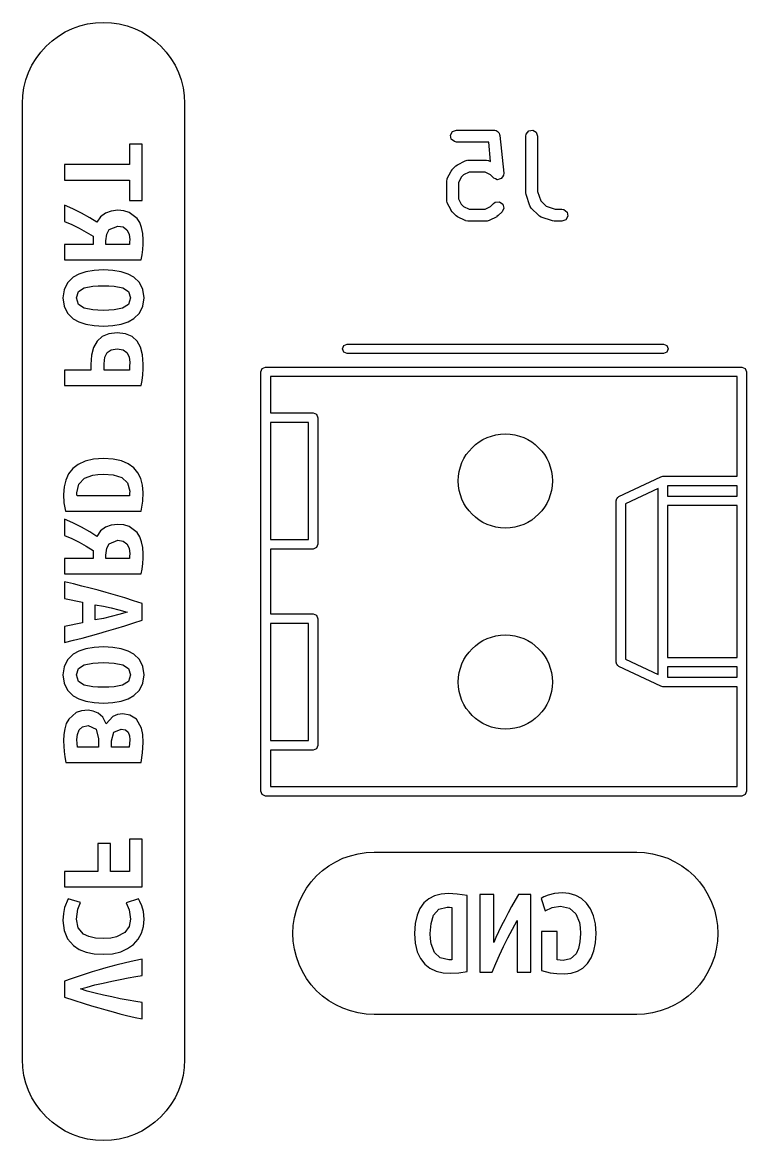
# Model space of a CAD drawing. Extents: x 88 to 206, y -135 to -60.
# Drawn here: x 87.62 to 96.78, y -111.06 to -96.93 of the extents above; entities that cross this region are included whole.
import ezdxf

# ---------------------------------------------------------------- set-up
doc = ezdxf.new("R2010")
doc.units = 0
doc.layers.add('BLACK', color=7, linetype='CONTINUOUS')

msp = doc.modelspace()

# ---------------------------------------------------------------- linework, layer by layer
at = {"layer": 'BLACK', "linetype": 'CONTINUOUS'}
for p, q in [((88.0763, -97.1015), (88.1626, -97.0498)), ((88.1626, -97.0498), (88.2536, -97.0067)), ((88.2536, -97.0067), (88.3483, -96.9728)), ((88.3483, -96.9728), (88.446, -96.9484)), ((88.446, -96.9484), (88.5455, -96.9336)), ((88.5455, -96.9336), (88.646, -96.9287)), ((88.646, -96.9287), (88.7465, -96.9336)), ((88.7465, -96.9336), (88.846, -96.9484)), ((88.846, -96.9484), (88.9437, -96.9728)), ((88.9437, -96.9728), (89.0384, -97.0067)), ((89.0384, -97.0067), (89.1294, -97.0498)), ((89.1294, -97.0498), (89.2157, -97.1015)), ((87.9209, -97.229), (87.9955, -97.1614)), ((87.9955, -97.1614), (88.0763, -97.1015)), ((89.2157, -97.1015), (89.2965, -97.1614)), ((89.2965, -97.1614), (89.3711, -97.229)), ((87.7934, -97.3844), (87.8534, -97.3036)), ((87.8534, -97.3036), (87.9209, -97.229)), ((89.3711, -97.229), (89.4386, -97.3036)), ((89.4386, -97.3036), (89.4986, -97.3844)), ((87.6987, -97.5617), (87.7417, -97.4707)), ((87.7417, -97.4707), (87.7934, -97.3844)), ((89.4986, -97.3844), (89.5503, -97.4707)), ((89.5503, -97.4707), (89.5933, -97.5617)), ((87.6648, -97.6564), (87.6987, -97.5617)), ((89.5933, -97.5617), (89.6272, -97.6564)), ((87.6255, -97.8536), (87.6403, -97.754)), ((87.6403, -97.754), (87.6648, -97.6564)), ((89.6272, -97.6564), (89.6517, -97.754)), ((89.6517, -97.754), (89.6665, -97.8536)), ((87.6206, -97.9541), (87.6255, -97.8536)), ((89.6665, -97.8536), (89.6714, -97.9541)), ((87.6206, -110.032), (87.6206, -97.9541)), ((89.6714, -97.9541), (89.6714, -110.032)), ((93.0331, -98.3522), (93.0587, -98.3077)), ((93.0587, -98.3077), (93.107, -98.2902)), ((93.107, -98.2902), (93.5831, -98.2902)), ((93.5831, -98.2902), (93.587, -98.2909)), ((93.587, -98.2909), (93.5888, -98.2904)), ((93.5888, -98.2904), (93.5916, -98.2917)), ((93.5916, -98.2917), (93.6088, -98.2947)), ((93.6088, -98.2947), (93.621, -98.3049)), ((93.621, -98.3049), (93.6355, -98.3115)), ((93.6355, -98.3115), (93.6401, -98.3209)), ((93.6401, -98.3209), (93.6481, -98.3277)), ((93.6481, -98.3277), (93.6509, -98.3434)), ((93.9889, -98.3395), (94.0218, -98.3002)), ((94.0218, -98.3002), (94.0724, -98.2913)), ((94.0724, -98.2913), (94.1168, -98.317)), ((94.1168, -98.317), (94.1343, -98.3652)), ((89.1365, -98.4667), (88.9746, -98.4667)), ((88.9746, -98.4667), (88.9746, -98.7255)), ((89.1365, -99.1811), (89.1365, -98.4667)), ((93.042, -98.4027), (93.0331, -98.3522)), ((93.0813, -98.4357), (93.042, -98.4027)), ((93.107, -98.4402), (93.0813, -98.4357)), ((93.5153, -98.4402), (93.107, -98.4402)), ((93.5401, -98.6884), (93.5153, -98.4402)), ((93.6509, -98.3434), (93.6578, -98.3577)), ((93.6578, -98.3577), (93.7054, -98.8339)), ((93.9843, -98.3652), (93.9889, -98.3395)), ((93.9843, -99.0795), (93.9843, -98.3652)), ((94.1343, -98.3652), (94.1343, -99.0673)), ((88.1539, -98.7255), (88.1539, -98.9223)), ((88.9746, -98.7255), (88.1539, -98.7255)), ((93.0539, -98.7883), (93.1015, -98.7407)), ((93.1015, -98.7407), (93.1199, -98.7279)), ((93.1199, -98.7279), (93.121, -98.7267)), ((93.121, -98.7267), (93.2163, -98.6791)), ((93.2163, -98.6791), (93.2412, -98.6716)), ((93.2412, -98.6716), (93.2456, -98.6727)), ((93.2456, -98.6727), (93.2498, -98.6711)), ((93.2498, -98.6711), (93.4879, -98.6711)), ((93.4879, -98.6711), (93.5136, -98.6757)), ((93.5136, -98.6757), (93.517, -98.6785)), ((93.517, -98.6785), (93.5214, -98.6791)), ((93.5214, -98.6791), (93.5401, -98.6884)), ((92.9923, -98.9031), (93.0399, -98.8078)), ((93.0399, -98.8078), (93.0532, -98.7898)), ((93.0532, -98.7898), (93.0539, -98.7883)), ((93.1686, -98.8858), (93.1343, -98.9543)), ((93.199, -98.8554), (93.1686, -98.8858)), ((93.2675, -98.8211), (93.199, -98.8554)), ((93.4702, -98.8211), (93.2675, -98.8211)), ((93.5387, -98.8554), (93.4702, -98.8211)), ((93.5777, -98.8944), (93.5387, -98.8554)), ((93.5782, -98.8946), (93.5777, -98.8944)), ((93.5784, -98.8951), (93.5782, -98.8946)), ((93.6014, -98.9054), (93.5784, -98.8951)), ((93.6888, -98.8814), (93.6745, -98.9023)), ((93.7032, -98.8608), (93.6888, -98.8814)), ((93.7034, -98.8599), (93.7032, -98.8603)), ((93.7032, -98.8603), (93.7032, -98.8608)), ((93.7054, -98.8339), (93.7034, -98.8599)), ((88.1539, -98.9223), (88.9746, -98.9223)), ((88.9746, -98.9223), (88.9746, -99.1811)), ((92.9843, -98.9366), (92.9889, -98.911)), ((92.9843, -99.1747), (92.9843, -98.9366)), ((92.9889, -98.911), (92.9917, -98.9075)), ((92.9917, -98.9075), (92.9923, -98.9031)), ((93.1343, -98.9543), (93.1343, -99.157)), ((93.6242, -98.9161), (93.6014, -98.9054)), ((93.6247, -98.916), (93.6242, -98.9161)), ((93.6252, -98.9162), (93.6247, -98.916)), ((93.6494, -98.9093), (93.6252, -98.9162)), ((93.6738, -98.9028), (93.6494, -98.9093)), ((93.6741, -98.9024), (93.6738, -98.9028)), ((93.6745, -98.9023), (93.6741, -98.9024)), ((92.9859, -99.1789), (92.9843, -99.1747)), ((92.9848, -99.1833), (92.9859, -99.1789)), ((93.1343, -99.157), (93.1686, -99.2255)), ((93.9849, -99.081), (93.9843, -99.0795)), ((93.9882, -99.1032), (93.9849, -99.081)), ((94.0358, -99.246), (93.9882, -99.1032)), ((94.1343, -99.0673), (94.1725, -99.1818)), ((88.2579, -99.2835), (88.1539, -99.2382)), ((88.1539, -99.2382), (88.1539, -99.443)), ((88.3674, -99.3383), (88.2579, -99.2835)), ((88.7436, -99.3121), (88.6698, -99.3383)), ((88.8254, -99.3033), (88.7436, -99.3121)), ((88.9026, -99.3099), (88.8254, -99.3033)), ((88.9691, -99.3295), (88.9026, -99.3099)), ((88.9746, -99.1811), (89.1365, -99.1811)), ((92.9923, -99.2082), (92.9848, -99.1833)), ((93.0399, -99.3035), (92.9923, -99.2082)), ((93.0411, -99.3046), (93.0399, -99.3035)), ((93.0539, -99.323), (93.0411, -99.3046)), ((93.1686, -99.2255), (93.199, -99.2559)), ((93.199, -99.2559), (93.2675, -99.2902)), ((93.2675, -99.2902), (93.4702, -99.2902)), ((93.4702, -99.2902), (93.5387, -99.2559)), ((93.5387, -99.2559), (93.5777, -99.2169)), ((93.5777, -99.2169), (93.5991, -99.202)), ((93.5991, -99.202), (93.6502, -99.1975)), ((93.6502, -99.1975), (93.6922, -99.2269)), ((93.7055, -99.2765), (93.6838, -99.323)), ((93.6922, -99.2269), (93.7055, -99.2765)), ((94.0386, -99.2496), (94.0358, -99.246)), ((94.039, -99.254), (94.0386, -99.2496)), ((94.0539, -99.2754), (94.039, -99.254)), ((94.1492, -99.3706), (94.0539, -99.2754)), ((94.1725, -99.1818), (94.2427, -99.252)), ((94.2427, -99.252), (94.3572, -99.2902)), ((94.3572, -99.2902), (94.4403, -99.2902)), ((94.4403, -99.2902), (94.4659, -99.2947)), ((94.4659, -99.2947), (94.5052, -99.3277)), ((88.1539, -99.443), (88.2473, -99.4825)), ((88.4722, -99.397), (88.3674, -99.3383)), ((88.5634, -99.4541), (88.4722, -99.397)), ((88.6083, -99.3847), (88.5634, -99.4541)), ((88.6698, -99.3383), (88.6083, -99.3847)), ((89.0699, -99.4049), (88.9691, -99.3295)), ((89.1044, -99.4589), (89.0699, -99.4049)), ((89.1286, -99.5224), (89.1044, -99.4589)), ((93.1015, -99.3706), (93.0539, -99.323)), ((93.103, -99.3713), (93.1015, -99.3706)), ((93.121, -99.3846), (93.103, -99.3713)), ((93.2163, -99.4323), (93.121, -99.3846)), ((93.2207, -99.4328), (93.2163, -99.4323)), ((93.2242, -99.4357), (93.2207, -99.4328)), ((93.2498, -99.4402), (93.2242, -99.4357)), ((93.4879, -99.4402), (93.2498, -99.4402)), ((93.4921, -99.4386), (93.4879, -99.4402)), ((93.4965, -99.4397), (93.4921, -99.4386)), ((93.5214, -99.4323), (93.4965, -99.4397)), ((93.6167, -99.3846), (93.5214, -99.4323)), ((93.6178, -99.3835), (93.6167, -99.3846)), ((93.6362, -99.3706), (93.6178, -99.3835)), ((93.6838, -99.323), (93.6362, -99.3706)), ((94.1532, -99.3725), (94.1492, -99.3706)), ((94.1556, -99.3763), (94.1532, -99.3725)), ((94.1785, -99.3887), (94.1556, -99.3763)), ((94.3213, -99.4363), (94.1785, -99.3887)), ((94.323, -99.4363), (94.3213, -99.4363)), ((94.345, -99.4402), (94.323, -99.4363)), ((94.4403, -99.4402), (94.345, -99.4402)), ((94.4885, -99.4226), (94.4403, -99.4402)), ((94.5141, -99.3782), (94.4885, -99.4226)), ((94.5052, -99.3277), (94.5141, -99.3782)), ((88.2473, -99.4825), (88.3372, -99.528)), ((88.3372, -99.528), (88.4259, -99.5782)), ((88.4259, -99.5782), (88.5158, -99.6319)), ((88.6875, -99.6046), (88.7166, -99.5462)), ((88.7166, -99.5462), (88.827, -99.5018)), ((88.827, -99.5018), (88.8944, -99.5137)), ((88.8944, -99.5137), (88.9413, -99.5494)), ((88.9413, -99.5494), (88.9687, -99.6046)), ((89.1429, -99.5946), (89.1286, -99.5224)), ((89.1476, -99.6748), (89.1429, -99.5946)), ((88.5158, -99.7335), (88.1539, -99.7335)), ((88.1539, -99.7335), (88.1539, -99.9288)), ((88.5158, -99.6319), (88.5158, -99.7335)), ((88.6777, -99.6907), (88.6875, -99.6046)), ((88.6777, -99.7335), (88.6777, -99.6907)), ((88.973, -99.7335), (88.6777, -99.7335)), ((88.9687, -99.6046), (88.9778, -99.6748)), ((88.977, -99.7018), (88.973, -99.7335)), ((88.9778, -99.6748), (88.977, -99.7018)), ((89.1421, -99.797), (89.1461, -99.7304)), ((89.1461, -99.7304), (89.1476, -99.6748)), ((89.1222, -99.9288), (89.1342, -99.8661)), ((89.1342, -99.8661), (89.1421, -99.797)), ((88.1539, -99.9288), (89.1222, -99.9288)), ((88.2626, -100.149), (88.1907, -100.219)), ((88.3351, -100.109), (88.2626, -100.149)), ((88.4232, -100.08), (88.3351, -100.109)), ((88.5268, -100.063), (88.4232, -100.08)), ((88.646, -100.057), (88.5268, -100.063)), ((88.7652, -100.063), (88.646, -100.057)), ((88.8688, -100.08), (88.7652, -100.063)), ((88.9569, -100.108), (88.8688, -100.08)), ((89.0294, -100.148), (88.9569, -100.108)), ((89.1013, -100.217), (89.0294, -100.148)), ((88.1476, -100.306), (88.1332, -100.41)), ((88.1907, -100.219), (88.1476, -100.306)), ((88.3301, -100.331), (88.4039, -100.284)), ((88.4039, -100.284), (88.5126, -100.261)), ((88.5126, -100.261), (88.5769, -100.257)), ((88.5769, -100.257), (88.646, -100.256)), ((88.646, -100.256), (88.7153, -100.257)), ((88.7153, -100.257), (88.7801, -100.261)), ((88.7801, -100.261), (88.8889, -100.284)), ((88.8889, -100.284), (88.9619, -100.33)), ((89.1444, -100.305), (89.1013, -100.217)), ((89.1588, -100.411), (89.1444, -100.305)), ((88.1332, -100.41), (88.1476, -100.516)), ((88.3031, -100.411), (88.3301, -100.331)), ((88.3301, -100.492), (88.3031, -100.411)), ((88.9619, -100.33), (88.9889, -100.411)), ((88.9889, -100.411), (88.9619, -100.492)), ((89.1444, -100.514), (89.1588, -100.411)), ((88.1476, -100.516), (88.1907, -100.604)), ((88.4031, -100.539), (88.3301, -100.492)), ((88.5119, -100.561), (88.4031, -100.539)), ((88.5767, -100.566), (88.5119, -100.561)), ((88.646, -100.567), (88.5767, -100.566)), ((88.7151, -100.566), (88.646, -100.567)), ((88.7793, -100.561), (88.7151, -100.566)), ((88.8881, -100.539), (88.7793, -100.561)), ((88.9619, -100.492), (88.8881, -100.539)), ((89.1013, -100.601), (89.1444, -100.514)), ((88.1907, -100.604), (88.2626, -100.674)), ((88.2626, -100.674), (88.3351, -100.714)), ((88.3351, -100.714), (88.4232, -100.743)), ((88.8688, -100.742), (88.9569, -100.713)), ((88.9569, -100.713), (89.0294, -100.672)), ((89.0294, -100.672), (89.1013, -100.601)), ((88.4232, -100.743), (88.5268, -100.76)), ((88.5268, -100.76), (88.646, -100.765)), ((88.7124, -100.864), (88.6275, -100.899)), ((88.646, -100.765), (88.7652, -100.76)), ((88.819, -100.853), (88.7124, -100.864)), ((88.7652, -100.76), (88.8688, -100.742)), ((88.9246, -100.864), (88.819, -100.853)), ((89.0085, -100.899), (88.9246, -100.864)), ((88.5642, -100.957), (88.5206, -101.036)), ((88.6275, -100.899), (88.5642, -100.957)), ((89.0707, -100.956), (89.0085, -100.899)), ((89.1134, -101.034), (89.0707, -100.956)), ((91.666, -101.053), (91.6836, -101.01)), ((91.6836, -101.01), (91.726, -100.993)), ((91.726, -100.993), (95.726, -100.993)), ((95.726, -100.993), (95.7684, -101.01)), ((95.7684, -101.01), (95.786, -101.053)), ((88.4944, -101.134), (88.4857, -101.251)), ((88.5206, -101.036), (88.4944, -101.134)), ((88.6649, -101.16), (88.6928, -101.1)), ((88.6928, -101.1), (88.7434, -101.065)), ((88.7434, -101.065), (88.8206, -101.053)), ((88.8206, -101.053), (88.8938, -101.064)), ((88.8938, -101.064), (88.9421, -101.1)), ((88.9421, -101.1), (88.9689, -101.154)), ((88.9689, -101.154), (88.9778, -101.224)), ((89.1391, -101.131), (89.1134, -101.034)), ((89.1476, -101.246), (89.1391, -101.131)), ((91.6836, -101.095), (91.666, -101.053)), ((91.726, -101.113), (91.6836, -101.095)), ((95.726, -101.113), (91.726, -101.113)), ((95.7684, -101.095), (95.726, -101.113)), ((95.786, -101.053), (95.7684, -101.095)), ((88.4857, -101.251), (88.4857, -101.321)), ((88.6555, -101.242), (88.6649, -101.16)), ((88.6555, -101.321), (88.6555, -101.242)), ((88.977, -101.273), (88.973, -101.321)), ((88.9778, -101.224), (88.977, -101.273)), ((89.1461, -101.308), (89.1476, -101.246)), ((90.6536, -101.3), (90.696, -101.283)), ((90.696, -101.283), (96.716, -101.283)), ((96.716, -101.283), (96.7584, -101.3)), ((88.4857, -101.321), (88.1539, -101.321)), ((88.1539, -101.321), (88.1539, -101.516)), ((88.973, -101.321), (88.6555, -101.321)), ((89.1349, -101.452), (89.1421, -101.38)), ((89.1421, -101.38), (89.1461, -101.308)), ((90.636, -101.343), (90.6536, -101.3)), ((90.636, -106.643), (90.636, -101.343)), ((96.656, -101.403), (90.756, -101.403)), ((90.756, -101.403), (90.756, -101.863)), ((96.656, -102.663), (96.656, -101.403)), ((96.7584, -101.3), (96.776, -101.343)), ((96.776, -101.343), (96.776, -106.643)), ((88.1539, -101.516), (89.1238, -101.516)), ((89.1238, -101.516), (89.1349, -101.452)), ((90.756, -101.863), (91.296, -101.863)), ((91.296, -101.863), (91.3384, -101.88)), ((90.756, -101.983), (90.756, -103.463)), ((91.236, -101.983), (90.756, -101.983)), ((91.236, -103.463), (91.236, -101.983)), ((91.3384, -101.88), (91.356, -101.923)), ((91.356, -101.923), (91.356, -103.523)), ((88.2571, -102.567), (88.2049, -102.633)), ((88.3263, -102.513), (88.2571, -102.567)), ((88.4134, -102.473), (88.3263, -102.513)), ((88.5196, -102.447), (88.4134, -102.473)), ((88.646, -102.439), (88.5196, -102.447)), ((88.7696, -102.446), (88.646, -102.439)), ((88.8738, -102.47), (88.7696, -102.446)), ((88.9599, -102.507), (88.8738, -102.47)), ((89.0294, -102.556), (88.9599, -102.507)), ((89.0824, -102.618), (89.0294, -102.556)), ((88.169, -102.711), (88.1481, -102.798)), ((88.2049, -102.633), (88.169, -102.711)), ((88.3364, -102.762), (88.4063, -102.689)), ((88.4063, -102.689), (88.5119, -102.649)), ((88.5119, -102.649), (88.576, -102.64)), ((88.576, -102.64), (88.646, -102.637)), ((88.646, -102.637), (88.7698, -102.647)), ((88.7698, -102.647), (88.8762, -102.68)), ((88.8762, -102.68), (88.95, -102.745)), ((89.1191, -102.692), (89.0824, -102.618)), ((89.1405, -102.776), (89.1191, -102.692)), ((95.1604, -102.919), (95.6904, -102.669)), ((95.6904, -102.669), (95.7037, -102.668)), ((95.7037, -102.668), (95.716, -102.663)), ((95.716, -102.663), (96.656, -102.663)), ((88.1481, -102.798), (88.1412, -102.894)), ((88.311, -102.874), (88.3364, -102.762)), ((88.95, -102.745), (88.9778, -102.851)), ((88.9778, -102.851), (88.977, -102.88)), ((89.1476, -102.869), (89.1405, -102.776)), ((95.656, -102.817), (95.246, -103.011)), ((95.656, -105.168), (95.656, -102.817)), ((95.776, -102.783), (95.776, -102.913)), ((96.656, -102.783), (95.776, -102.783)), ((96.656, -102.913), (96.656, -102.783)), ((88.1412, -102.894), (88.1467, -102.997)), ((88.311, -102.891), (88.311, -102.874)), ((88.3126, -102.909), (88.311, -102.891)), ((88.973, -102.909), (88.3126, -102.909)), ((88.977, -102.88), (88.973, -102.909)), ((89.1238, -103.104), (89.1429, -102.978)), ((89.1429, -102.978), (89.1476, -102.869)), ((95.126, -102.973), (95.13, -102.963)), ((95.126, -105.013), (95.126, -102.973)), ((95.1295, -102.953), (95.1385, -102.943)), ((95.13, -102.963), (95.1295, -102.953)), ((95.1385, -102.943), (95.1436, -102.93)), ((95.1436, -102.93), (95.1533, -102.926)), ((95.1533, -102.926), (95.1604, -102.919)), ((95.776, -102.913), (96.656, -102.913)), ((88.1467, -102.997), (88.165, -103.104)), ((88.165, -103.104), (89.1238, -103.104)), ((95.246, -103.011), (95.246, -104.975)), ((95.776, -103.033), (95.776, -104.953)), ((96.656, -103.033), (95.776, -103.033)), ((96.656, -104.953), (96.656, -103.033)), ((88.2579, -103.252), (88.1539, -103.207)), ((88.1539, -103.207), (88.1539, -103.412)), ((88.3674, -103.307), (88.2579, -103.252)), ((88.8254, -103.272), (88.7436, -103.281)), ((88.9026, -103.279), (88.8254, -103.272)), ((88.1539, -103.412), (88.2473, -103.451)), ((88.4722, -103.366), (88.3674, -103.307)), ((88.5634, -103.423), (88.4722, -103.366)), ((88.6083, -103.353), (88.5634, -103.423)), ((88.6698, -103.307), (88.6083, -103.353)), ((88.7436, -103.281), (88.6698, -103.307)), ((88.9691, -103.298), (88.9026, -103.279)), ((89.0699, -103.374), (88.9691, -103.298)), ((89.1044, -103.428), (89.0699, -103.374)), ((88.2473, -103.451), (88.3372, -103.497)), ((88.3372, -103.497), (88.4259, -103.547)), ((88.4259, -103.547), (88.5158, -103.601)), ((88.6875, -103.573), (88.7166, -103.515)), ((88.7166, -103.515), (88.827, -103.471)), ((88.827, -103.471), (88.8944, -103.482)), ((88.8944, -103.482), (88.9413, -103.518)), ((88.9413, -103.518), (88.9687, -103.573)), ((89.1286, -103.491), (89.1044, -103.428)), ((89.1429, -103.563), (89.1286, -103.491)), ((90.756, -103.463), (91.236, -103.463)), ((91.356, -103.523), (91.3384, -103.565)), ((88.5158, -103.601), (88.5158, -103.702)), ((88.6777, -103.659), (88.6875, -103.573)), ((88.6777, -103.702), (88.6777, -103.659)), ((88.9687, -103.573), (88.9778, -103.644)), ((88.977, -103.671), (88.973, -103.702)), ((88.9778, -103.644), (88.977, -103.671)), ((89.1421, -103.766), (89.1461, -103.699)), ((89.1476, -103.644), (89.1429, -103.563)), ((89.1461, -103.699), (89.1476, -103.644)), ((91.296, -103.583), (90.756, -103.583)), ((90.756, -103.583), (90.756, -104.403)), ((91.3384, -103.565), (91.296, -103.583)), ((88.5158, -103.702), (88.1539, -103.702)), ((88.1539, -103.702), (88.1539, -103.898)), ((88.973, -103.702), (88.6777, -103.702)), ((89.1222, -103.898), (89.1342, -103.835)), ((89.1342, -103.835), (89.1421, -103.766)), ((88.1539, -103.898), (89.1222, -103.898)), ((88.2653, -104.024), (88.1539, -103.998)), ((88.1539, -103.998), (88.1539, -104.207)), ((88.3735, -104.05), (88.2653, -104.024)), ((88.4784, -104.077), (88.3735, -104.05)), ((88.5801, -104.104), (88.4784, -104.077)), ((88.6785, -104.132), (88.5801, -104.104)), ((88.1539, -104.207), (88.3809, -104.253)), ((88.3809, -104.253), (88.3809, -104.515)), ((88.798, -104.166), (88.6785, -104.132)), ((88.9141, -104.201), (88.798, -104.166)), ((89.0269, -104.236), (88.9141, -104.201)), ((89.1365, -104.271), (89.0269, -104.236)), ((88.5428, -104.479), (88.5428, -104.286)), ((88.5428, -104.286), (88.6444, -104.306)), ((88.6444, -104.306), (88.742, -104.327)), ((88.742, -104.327), (88.8405, -104.352)), ((88.8405, -104.352), (88.946, -104.382)), ((88.946, -104.382), (88.8405, -104.411)), ((89.1365, -104.483), (89.1365, -104.271)), ((90.756, -104.403), (91.296, -104.403)), ((91.296, -104.403), (91.3384, -104.42)), ((88.3809, -104.515), (88.1539, -104.56)), ((88.6444, -104.459), (88.5428, -104.479)), ((88.742, -104.437), (88.6444, -104.459)), ((88.8405, -104.411), (88.742, -104.437)), ((88.9161, -104.551), (89.0278, -104.517)), ((89.0278, -104.517), (89.1365, -104.483)), ((90.756, -104.523), (90.756, -106.003)), ((91.236, -104.523), (90.756, -104.523)), ((91.236, -106.003), (91.236, -104.523)), ((91.3384, -104.42), (91.356, -104.463)), ((91.356, -104.463), (91.356, -106.063)), ((88.1539, -104.56), (88.1539, -104.763)), ((88.378, -104.707), (88.4839, -104.678)), ((88.4839, -104.678), (88.5857, -104.65)), ((88.5857, -104.65), (88.6833, -104.621)), ((88.6833, -104.621), (88.8012, -104.586)), ((88.8012, -104.586), (88.9161, -104.551)), ((88.1539, -104.763), (88.268, -104.735)), ((88.268, -104.735), (88.378, -104.707)), ((88.5268, -104.826), (88.4232, -104.843)), ((88.646, -104.82), (88.5268, -104.826)), ((88.7652, -104.826), (88.646, -104.82)), ((88.8688, -104.843), (88.7652, -104.826)), ((88.2626, -104.912), (88.1907, -104.982)), ((88.3351, -104.872), (88.2626, -104.912)), ((88.4232, -104.843), (88.3351, -104.872)), ((88.9569, -104.871), (88.8688, -104.843)), ((89.0294, -104.91), (88.9569, -104.871)), ((89.1013, -104.98), (89.0294, -104.91)), ((95.776, -104.953), (96.656, -104.953)), ((88.1476, -105.069), (88.1332, -105.172)), ((88.1907, -104.982), (88.1476, -105.069)), ((88.3031, -105.174), (88.3301, -105.094)), ((88.3301, -105.094), (88.4039, -105.046)), ((88.4039, -105.046), (88.5126, -105.024)), ((88.5126, -105.024), (88.5769, -105.02)), ((88.5769, -105.02), (88.646, -105.018)), ((88.646, -105.018), (88.7153, -105.02)), ((88.7153, -105.02), (88.7801, -105.024)), ((88.7801, -105.024), (88.8889, -105.046)), ((88.8889, -105.046), (88.9619, -105.093)), ((88.9619, -105.093), (88.9889, -105.174)), ((89.1444, -105.068), (89.1013, -104.98)), ((89.1588, -105.174), (89.1444, -105.068)), ((95.13, -105.023), (95.126, -105.013)), ((95.1295, -105.033), (95.13, -105.023)), ((95.1385, -105.043), (95.1295, -105.033)), ((95.1436, -105.055), (95.1385, -105.043)), ((95.1533, -105.059), (95.1436, -105.055)), ((95.1604, -105.067), (95.1533, -105.059)), ((95.6904, -105.317), (95.1604, -105.067)), ((95.246, -104.975), (95.656, -105.168)), ((95.776, -105.073), (95.776, -105.203)), ((96.656, -105.073), (95.776, -105.073)), ((96.656, -105.203), (96.656, -105.073)), ((88.1332, -105.172), (88.1476, -105.279)), ((88.3301, -105.255), (88.3031, -105.174)), ((88.4031, -105.302), (88.3301, -105.255)), ((88.9619, -105.255), (88.8881, -105.302)), ((88.9889, -105.174), (88.9619, -105.255)), ((89.1444, -105.277), (89.1588, -105.174)), ((95.776, -105.203), (96.656, -105.203)), ((88.1476, -105.279), (88.1907, -105.367)), ((88.1907, -105.367), (88.2626, -105.437)), ((88.5119, -105.324), (88.4031, -105.302)), ((88.5767, -105.328), (88.5119, -105.324)), ((88.646, -105.329), (88.5767, -105.328)), ((88.7151, -105.328), (88.646, -105.329)), ((88.7793, -105.324), (88.7151, -105.328)), ((88.8881, -105.302), (88.7793, -105.324)), ((89.0294, -105.434), (89.1013, -105.364)), ((89.1013, -105.364), (89.1444, -105.277)), ((95.7037, -105.318), (95.6904, -105.317)), ((95.716, -105.323), (95.7037, -105.318)), ((96.656, -105.323), (95.716, -105.323)), ((96.656, -106.583), (96.656, -105.323)), ((88.2626, -105.437), (88.3351, -105.477)), ((88.3351, -105.477), (88.4232, -105.505)), ((88.4232, -105.505), (88.5268, -105.522)), ((88.5268, -105.522), (88.646, -105.528)), ((88.646, -105.528), (88.7652, -105.522)), ((88.7652, -105.522), (88.8688, -105.504)), ((88.8688, -105.504), (88.9569, -105.475)), ((88.9569, -105.475), (89.0294, -105.434)), ((88.3023, -105.65), (88.2071, -105.732)), ((88.3692, -105.628), (88.3023, -105.65)), ((88.4507, -105.62), (88.3692, -105.628)), ((88.5174, -105.629), (88.4507, -105.62)), ((88.5809, -105.656), (88.5174, -105.629)), ((88.6365, -105.707), (88.5809, -105.656)), ((88.823, -105.675), (88.7651, -105.7)), ((88.8889, -105.666), (88.823, -105.675)), ((88.981, -105.68), (88.8889, -105.666)), ((88.1765, -105.788), (88.1563, -105.854)), ((88.2071, -105.732), (88.1765, -105.788)), ((88.3801, -105.828), (88.4507, -105.812)), ((88.4507, -105.812), (88.5531, -105.857)), ((88.6793, -105.791), (88.6365, -105.707)), ((88.7651, -105.7), (88.6793, -105.791)), ((89.0643, -105.734), (88.981, -105.68)), ((89.1246, -105.844), (89.0643, -105.734)), ((88.1449, -105.927), (88.1412, -106.006)), ((88.1563, -105.854), (88.1449, -105.927)), ((88.311, -105.99), (88.3166, -105.925)), ((88.3166, -105.925), (88.3372, -105.868)), ((88.3372, -105.868), (88.3801, -105.828)), ((88.5531, -105.857), (88.5841, -105.979)), ((88.746, -106.007), (88.7786, -105.895)), ((88.7786, -105.895), (88.8682, -105.857)), ((88.8682, -105.857), (88.9246, -105.868)), ((88.9246, -105.868), (88.9579, -105.898)), ((88.9579, -105.898), (88.9738, -105.942)), ((88.9738, -105.942), (88.9778, -105.995)), ((89.1419, -105.924), (89.1246, -105.844)), ((89.1476, -106.025), (89.1419, -105.924)), ((88.1412, -106.006), (88.143, -106.072)), ((88.143, -106.072), (88.1483, -106.141)), ((88.3126, -106.038), (88.311, -105.99)), ((88.3174, -106.084), (88.3126, -106.038)), ((88.5841, -106.084), (88.3174, -106.084)), ((88.5841, -105.979), (88.5841, -106.084)), ((88.746, -106.084), (88.746, -106.007)), ((88.9714, -106.084), (88.746, -106.084)), ((88.9762, -106.041), (88.9714, -106.084)), ((88.9778, -105.995), (88.9762, -106.041)), ((89.1405, -106.157), (89.1476, -106.025)), ((90.756, -106.003), (91.236, -106.003)), ((91.356, -106.063), (91.3384, -106.105)), ((88.1483, -106.141), (88.1572, -106.21)), ((88.1572, -106.21), (88.1697, -106.279)), ((89.1238, -106.279), (89.1405, -106.157)), ((91.296, -106.123), (90.756, -106.123)), ((90.756, -106.123), (90.756, -106.583)), ((91.3384, -106.105), (91.296, -106.123)), ((88.1697, -106.279), (89.1238, -106.279)), ((90.6536, -106.685), (90.636, -106.643)), ((90.756, -106.583), (96.656, -106.583)), ((96.776, -106.643), (96.7584, -106.685)), ((90.696, -106.703), (90.6536, -106.685)), ((96.716, -106.703), (90.696, -106.703)), ((96.7584, -106.685), (96.716, -106.703)), ((88.7365, -107.301), (88.5746, -107.301)), ((88.5746, -107.301), (88.5746, -107.657)), ((88.7365, -107.657), (88.7365, -107.301)), ((89.1365, -107.25), (88.9746, -107.25)), ((88.9746, -107.25), (88.9746, -107.657)), ((89.1365, -107.852), (89.1365, -107.25)), ((91.5822, -107.533), (91.6732, -107.49)), ((91.6732, -107.49), (91.768, -107.457)), ((91.768, -107.457), (91.8656, -107.432)), ((91.8656, -107.432), (91.9651, -107.417)), ((91.9651, -107.417), (92.0656, -107.412)), ((92.0656, -107.412), (95.3864, -107.412)), ((95.3864, -107.412), (95.4869, -107.417)), ((95.4869, -107.417), (95.5864, -107.432)), ((95.5864, -107.432), (95.684, -107.457)), ((95.684, -107.457), (95.7788, -107.49)), ((95.7788, -107.49), (95.8698, -107.533)), ((88.5746, -107.657), (88.1539, -107.657)), ((88.1539, -107.657), (88.1539, -107.852)), ((88.9746, -107.657), (88.7365, -107.657)), ((91.3405, -107.713), (91.4151, -107.645)), ((91.4151, -107.645), (91.4959, -107.585)), ((91.4959, -107.585), (91.5822, -107.533)), ((95.8698, -107.533), (95.9561, -107.585)), ((95.9561, -107.585), (96.0369, -107.645)), ((96.0369, -107.645), (96.1115, -107.713)), ((91.213, -107.868), (91.273, -107.787)), ((91.273, -107.787), (91.3405, -107.713)), ((96.1115, -107.713), (96.179, -107.787)), ((96.179, -107.787), (96.239, -107.868)), ((88.1539, -107.852), (89.1365, -107.852)), ((91.1613, -107.954), (91.213, -107.868)), ((93.0084, -107.936), (92.9158, -107.943)), ((93.118, -107.941), (93.0084, -107.936)), ((94.3459, -107.934), (94.2673, -107.954)), ((94.4483, -107.925), (94.3459, -107.934)), ((94.5344, -107.933), (94.4483, -107.925)), ((94.615, -107.958), (94.5344, -107.933)), ((96.239, -107.868), (96.2907, -107.954)), ((88.2015, -108.001), (88.1547, -108.113)), ((88.3555, -108.05), (88.2015, -108.001)), ((88.3206, -108.131), (88.3555, -108.05)), ((89.0873, -108.003), (88.9317, -108.054)), ((88.9317, -108.054), (88.9722, -108.142)), ((89.1064, -108.035), (89.0873, -108.003)), ((89.1302, -108.089), (89.1064, -108.035)), ((91.0844, -108.14), (91.1183, -108.045)), ((91.1183, -108.045), (91.1613, -107.954)), ((92.6957, -108.054), (92.6463, -108.124)), ((92.7574, -108.001), (92.6957, -108.054)), ((92.8314, -107.965), (92.7574, -108.001)), ((92.9158, -107.943), (92.8314, -107.965)), ((93.2434, -107.96), (93.118, -107.941)), ((93.2434, -108.919), (93.2434, -107.96)), ((93.4021, -107.947), (93.4021, -108.93)), ((93.5784, -107.947), (93.4021, -107.947)), ((93.5784, -108.552), (93.5784, -107.947)), ((93.8482, -108.02), (93.8038, -108.099)), ((93.8927, -107.947), (93.8482, -108.02)), ((94.0498, -107.947), (93.8927, -107.947)), ((94.0498, -108.93), (94.0498, -107.947)), ((94.2126, -107.977), (94.18, -107.996)), ((94.18, -107.996), (94.2308, -108.152)), ((94.2673, -107.954), (94.2126, -107.977)), ((94.6876, -107.998), (94.615, -107.958)), ((94.7499, -108.055), (94.6876, -107.998)), ((94.8011, -108.128), (94.7499, -108.055)), ((96.2907, -107.954), (96.3337, -108.045)), ((96.3337, -108.045), (96.3676, -108.14)), ((88.1386, -108.189), (88.1332, -108.276)), ((88.1547, -108.113), (88.1386, -108.189)), ((88.3031, -108.257), (88.3206, -108.131)), ((88.9722, -108.142), (88.9889, -108.26)), ((89.15, -108.162), (89.1302, -108.089)), ((89.1588, -108.257), (89.15, -108.162)), ((91.0599, -108.238), (91.0844, -108.14)), ((92.6092, -108.21), (92.586, -108.314)), ((92.6463, -108.124), (92.6092, -108.21)), ((92.7862, -108.314), (92.8195, -108.208)), ((92.8195, -108.208), (92.8846, -108.134)), ((92.8846, -108.134), (92.991, -108.106)), ((92.991, -108.106), (93.0196, -108.107)), ((93.0196, -108.107), (93.0481, -108.111)), ((93.0481, -108.111), (93.0481, -108.771)), ((93.7599, -108.18), (93.7173, -108.262)), ((93.8038, -108.099), (93.7599, -108.18)), ((94.2308, -108.152), (94.3165, -108.112)), ((94.3165, -108.112), (94.4213, -108.095)), ((94.4213, -108.095), (94.5388, -108.12)), ((94.5388, -108.12), (94.6174, -108.191)), ((94.6174, -108.191), (94.6618, -108.299)), ((94.8404, -108.216), (94.8011, -108.128)), ((94.8654, -108.32), (94.8404, -108.216)), ((96.3676, -108.14), (96.3921, -108.238)), ((88.1332, -108.276), (88.1481, -108.404)), ((88.3255, -108.37), (88.3031, -108.257)), ((88.9722, -108.35), (88.9167, -108.427)), ((88.9889, -108.26), (88.9722, -108.35)), ((89.1246, -108.435), (89.1502, -108.35)), ((89.1502, -108.35), (89.1588, -108.257)), ((91.0402, -108.438), (91.0452, -108.337)), ((91.0452, -108.337), (91.0599, -108.238)), ((92.586, -108.314), (92.5782, -108.438)), ((92.7767, -108.438), (92.7862, -108.314)), ((93.6768, -108.341), (93.6395, -108.419)), ((93.7173, -108.262), (93.6768, -108.341)), ((93.8146, -108.386), (93.8736, -108.277)), ((93.8736, -108.277), (93.8736, -108.93)), ((94.6618, -108.299), (94.672, -108.365)), ((94.8738, -108.438), (94.8654, -108.32)), ((96.3921, -108.238), (96.4068, -108.337)), ((96.4068, -108.337), (96.4118, -108.438)), ((88.1481, -108.404), (88.1925, -108.509)), ((88.3928, -108.447), (88.3255, -108.37)), ((88.4613, -108.479), (88.3928, -108.447)), ((88.5473, -108.498), (88.4613, -108.479)), ((88.6508, -108.504), (88.5473, -108.498)), ((88.7397, -108.499), (88.6508, -108.504)), ((88.8127, -108.483), (88.7397, -108.499)), ((88.9167, -108.427), (88.8127, -108.483)), ((89.0826, -108.512), (89.1246, -108.435)), ((91.0452, -108.538), (91.0402, -108.438)), ((92.5782, -108.438), (92.5868, -108.564)), ((92.7797, -108.508), (92.7767, -108.438)), ((93.6063, -108.49), (93.5784, -108.552)), ((93.6395, -108.419), (93.6063, -108.49)), ((93.7046, -108.604), (93.7583, -108.495)), ((93.7583, -108.495), (93.8146, -108.386)), ((94.38, -108.416), (94.1848, -108.416)), ((94.1848, -108.416), (94.1848, -108.906)), ((94.38, -108.774), (94.38, -108.416)), ((94.6753, -108.438), (94.6692, -108.545)), ((94.672, -108.365), (94.6753, -108.438)), ((94.8666, -108.557), (94.8738, -108.438)), ((96.4118, -108.438), (96.4068, -108.538)), ((88.1925, -108.509), (88.2666, -108.593)), ((88.2666, -108.593), (88.3403, -108.641)), ((88.3403, -108.641), (88.4281, -108.676)), ((88.8635, -108.67), (88.9514, -108.63)), ((88.9514, -108.63), (89.0246, -108.577)), ((89.0246, -108.577), (89.0826, -108.512)), ((91.0599, -108.638), (91.0452, -108.538)), ((91.0844, -108.735), (91.0599, -108.638)), ((92.5868, -108.564), (92.6124, -108.67)), ((92.7886, -108.572), (92.7797, -108.508)), ((92.8283, -108.678), (92.7886, -108.572)), ((93.6535, -108.712), (93.7046, -108.604)), ((94.6506, -108.631), (94.6198, -108.697)), ((94.6692, -108.545), (94.6506, -108.631)), ((94.8452, -108.661), (94.8666, -108.557)), ((96.3921, -108.638), (96.3676, -108.735)), ((96.4068, -108.538), (96.3921, -108.638)), ((88.4281, -108.676), (88.53, -108.696)), ((88.53, -108.696), (88.646, -108.703)), ((88.646, -108.703), (88.7615, -108.695)), ((88.7615, -108.695), (88.8635, -108.67)), ((89.0357, -108.786), (88.9238, -108.812)), ((89.1365, -108.765), (89.0357, -108.786)), ((89.1365, -108.97), (89.1365, -108.765)), ((91.1183, -108.83), (91.0844, -108.735)), ((92.6124, -108.67), (92.653, -108.757)), ((92.653, -108.757), (92.7068, -108.827)), ((92.9013, -108.747), (92.8283, -108.678)), ((93.0132, -108.773), (92.9013, -108.747)), ((93.0307, -108.773), (93.0132, -108.773)), ((93.0481, -108.771), (93.0307, -108.773)), ((93.6051, -108.821), (93.6535, -108.712)), ((94.4181, -108.779), (94.38, -108.774)), ((94.4562, -108.781), (94.4181, -108.779)), ((94.5511, -108.76), (94.4562, -108.781)), ((94.6198, -108.697), (94.5511, -108.76)), ((94.7642, -108.821), (94.8107, -108.749)), ((94.8107, -108.749), (94.8452, -108.661)), ((96.3676, -108.735), (96.3337, -108.83)), ((88.5023, -108.926), (88.4134, -108.954)), ((88.5902, -108.9), (88.5023, -108.926)), ((88.677, -108.875), (88.5902, -108.9)), ((88.8034, -108.841), (88.677, -108.875)), ((88.9238, -108.812), (88.8034, -108.841)), ((91.1613, -108.921), (91.1183, -108.83)), ((91.213, -109.007), (91.1613, -108.921)), ((92.7068, -108.827), (92.7729, -108.879)), ((92.7729, -108.879), (92.8505, -108.915)), ((92.8505, -108.915), (92.938, -108.936)), ((93.1362, -108.937), (93.2434, -108.919)), ((93.5593, -108.93), (93.6051, -108.821)), ((94.1848, -108.906), (94.2935, -108.935)), ((94.5596, -108.942), (94.638, -108.918)), ((94.638, -108.918), (94.7065, -108.878)), ((94.7065, -108.878), (94.7642, -108.821)), ((96.2907, -108.921), (96.239, -109.007)), ((96.3337, -108.83), (96.2907, -108.921)), ((88.2385, -109.012), (88.1539, -109.043)), ((88.1539, -109.043), (88.1539, -109.244)), ((88.325, -108.983), (88.2385, -109.012)), ((88.4134, -108.954), (88.325, -108.983)), ((88.5388, -109.09), (88.6436, -109.066)), ((88.6436, -109.066), (88.75, -109.043)), ((88.75, -109.043), (88.8557, -109.021)), ((88.8557, -109.021), (88.9587, -109.001)), ((88.9587, -109.001), (89.054, -108.984)), ((89.054, -108.984), (89.1365, -108.97)), ((91.273, -109.088), (91.213, -109.007)), ((92.938, -108.936), (93.0339, -108.943)), ((93.0339, -108.943), (93.1362, -108.937)), ((93.4021, -108.93), (93.5593, -108.93)), ((93.8736, -108.93), (94.0498, -108.93)), ((94.2935, -108.935), (94.3751, -108.947)), ((94.3751, -108.947), (94.4721, -108.951)), ((94.4721, -108.951), (94.5596, -108.942)), ((96.239, -109.007), (96.179, -109.088)), ((88.3539, -109.141), (88.4406, -109.116)), ((88.4418, -109.167), (88.3539, -109.141)), ((88.4406, -109.116), (88.5388, -109.09)), ((88.5404, -109.193), (88.4418, -109.167)), ((88.6452, -109.218), (88.5404, -109.193)), ((91.3405, -109.163), (91.273, -109.088)), ((91.4151, -109.23), (91.3405, -109.163)), ((96.1115, -109.163), (96.0369, -109.23)), ((96.179, -109.088), (96.1115, -109.163)), ((88.1539, -109.244), (88.2706, -109.284)), ((88.2706, -109.284), (88.4015, -109.325)), ((88.4015, -109.325), (88.4935, -109.353)), ((88.4935, -109.353), (88.5853, -109.38)), ((88.7516, -109.242), (88.6452, -109.218)), ((88.8571, -109.264), (88.7516, -109.242)), ((88.9595, -109.284), (88.8571, -109.264)), ((89.0542, -109.301), (88.9595, -109.284)), ((89.1365, -109.313), (89.0542, -109.301)), ((89.1365, -109.519), (89.1365, -109.313)), ((91.4959, -109.29), (91.4151, -109.23)), ((91.5822, -109.342), (91.4959, -109.29)), ((91.6732, -109.385), (91.5822, -109.342)), ((95.8698, -109.342), (95.7788, -109.385)), ((95.9561, -109.29), (95.8698, -109.342)), ((96.0369, -109.23), (95.9561, -109.29)), ((88.5853, -109.38), (88.677, -109.406)), ((88.677, -109.406), (88.7668, -109.431)), ((88.7668, -109.431), (88.8533, -109.453)), ((88.8533, -109.453), (88.9365, -109.474)), ((88.9365, -109.474), (89.0476, -109.501)), ((91.768, -109.419), (91.6732, -109.385)), ((91.8656, -109.443), (91.768, -109.419)), ((91.9651, -109.458), (91.8656, -109.443)), ((92.0656, -109.463), (91.9651, -109.458)), ((95.3864, -109.463), (92.0656, -109.463)), ((95.4869, -109.458), (95.3864, -109.463)), ((95.5864, -109.443), (95.4869, -109.458)), ((95.684, -109.419), (95.5864, -109.443)), ((95.7788, -109.385), (95.684, -109.419)), ((89.0476, -109.501), (89.1365, -109.519)), ((87.6255, -110.132), (87.6206, -110.032)), ((89.6714, -110.032), (89.6665, -110.132)), ((87.6403, -110.232), (87.6255, -110.132)), ((89.6665, -110.132), (89.6517, -110.232)), ((87.6648, -110.329), (87.6403, -110.232)), ((87.6987, -110.424), (87.6648, -110.329)), ((89.6272, -110.329), (89.5933, -110.424)), ((89.6517, -110.232), (89.6272, -110.329)), ((87.7417, -110.515), (87.6987, -110.424)), ((89.5933, -110.424), (89.5503, -110.515)), ((87.7934, -110.601), (87.7417, -110.515)), ((87.8534, -110.682), (87.7934, -110.601)), ((89.4986, -110.601), (89.4386, -110.682)), ((89.5503, -110.515), (89.4986, -110.601)), ((87.9209, -110.757), (87.8534, -110.682)), ((87.9955, -110.824), (87.9209, -110.757)), ((89.3711, -110.757), (89.2965, -110.824)), ((89.4386, -110.682), (89.3711, -110.757)), ((88.0763, -110.884), (87.9955, -110.824)), ((88.1626, -110.936), (88.0763, -110.884)), ((89.2157, -110.884), (89.1294, -110.936)), ((89.2965, -110.824), (89.2157, -110.884)), ((88.2536, -110.979), (88.1626, -110.936)), ((88.3483, -111.013), (88.2536, -110.979)), ((88.446, -111.037), (88.3483, -111.013)), ((88.5455, -111.052), (88.446, -111.037)), ((88.846, -111.037), (88.7465, -111.052)), ((88.9437, -111.013), (88.846, -111.037)), ((89.0384, -110.979), (88.9437, -111.013)), ((89.1294, -110.936), (89.0384, -110.979)), ((88.646, -111.057), (88.5455, -111.052)), ((88.7465, -111.052), (88.646, -111.057))]:
    msp.add_line(p, q, dxfattribs=at)
at = {"layer": 'BLACK'}
for centre in [(93.726, -102.723), (93.726, -105.263)]:
    msp.add_circle(centre, 0.595, dxfattribs=at)

doc.saveas('drawing.dxf')
